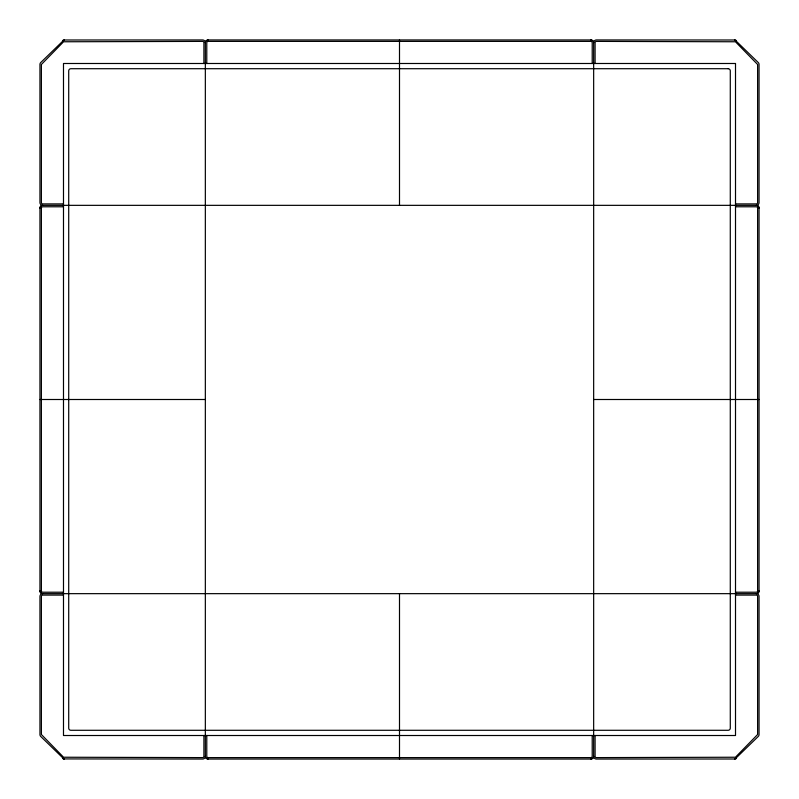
<?xml version="1.0" encoding="UTF-8"?>
<svg xmlns="http://www.w3.org/2000/svg" width="799" height="799" viewBox="0 0 799 799"><rect width="100%" height="100%" fill="white"/><g stroke="black" fill="none" stroke-linecap="round" stroke-linejoin="round"><path stroke-width="1.2" d="M63.491 205.703L63.491 204.983M735.509 593.297L735.509 594.017M40.14 207.071L41.678 205.533L39.95 208.07L39.95 590.93L41.678 593.467L40.14 591.929M758.86 591.929L757.322 593.467L759.05 590.93L759.05 208.07L757.322 205.533L758.86 207.071M63.68 758.92L202.606 759.05A2.737 2.737 0 0 0 205.343 756.313L205.343 42.687A2.737 2.737 0 0 0 202.606 39.95L63.94 40L40.749 62.542A2.737 2.737 0 0 0 39.95 64.469L39.95 202.606A2.737 2.737 0 0 0 42.687 205.343L756.313 205.343A2.737 2.737 0 0 1 759.05 208.07L757.612 208.07A1.298 1.298 0 0 0 756.313 206.781L735.509 206.781M756.313 205.343A2.737 2.737 0 0 0 759.05 202.606L759.05 64.469A2.737 2.737 0 0 0 758.251 62.542L735.06 40L596.394 39.95A2.737 2.737 0 0 0 593.657 42.687L593.657 756.313A2.737 2.737 0 0 0 596.394 759.05L735.06 759L758.251 736.458A2.737 2.737 0 0 0 759.05 734.531L759.05 596.394A2.737 2.737 0 0 0 756.313 593.657L42.687 593.657A2.737 2.737 0 0 1 39.95 590.93L41.388 590.93A1.298 1.298 0 0 0 42.687 592.219L63.491 592.219M62.951 40.419L62.542 40.749A2.737 2.737 0 0 1 64.469 39.95M736.049 758.581L736.458 758.251A2.737 2.737 0 0 1 734.531 759.05M206.142 40.759L208.07 39.95L590.93 39.95L592.858 40.759M592.858 758.241L590.93 759.05L208.07 759.05L206.142 758.241M206.781 63.491L206.781 42.687A1.298 1.298 0 0 1 208.07 41.388L590.93 41.388A1.298 1.298 0 0 1 592.219 42.687L592.219 63.491M63.491 203.905L42.687 203.905A1.298 1.298 0 0 1 41.388 202.606L41.388 64.469L63.56 41.768L202.606 41.388A1.298 1.298 0 0 1 203.905 42.687L203.905 63.491M735.509 203.905L756.313 203.905A1.298 1.298 0 0 0 757.612 202.606L757.612 64.469L735.44 41.768L596.394 41.388A1.298 1.298 0 0 0 595.095 42.687L595.095 63.491M63.491 206.781L42.687 206.781A1.298 1.298 0 0 0 41.388 208.07L41.388 590.93M41.388 208.07L39.95 208.07A2.737 2.737 0 0 1 42.687 205.343M39.95 399.5L205.343 399.5M593.657 399.5L759.05 399.5M735.509 592.219L756.313 592.219A1.298 1.298 0 0 0 757.612 590.93L759.05 590.93A2.737 2.737 0 0 1 756.313 593.657M63.491 595.095L42.687 595.095A1.298 1.298 0 0 0 41.388 596.394L41.388 734.531L63.56 757.232L202.606 757.612A1.298 1.298 0 0 0 203.905 756.313L203.905 735.509M735.509 595.095L756.313 595.095A1.298 1.298 0 0 1 757.612 596.394L757.612 734.531L735.44 757.232L596.394 757.612A1.298 1.298 0 0 1 595.095 756.313L595.095 735.509M206.781 735.509L206.781 756.313A1.298 1.298 0 0 0 208.07 757.612L590.93 757.612A1.298 1.298 0 0 0 592.219 756.313L592.219 735.509M42.687 593.657A2.737 2.737 0 0 0 39.95 596.394L39.95 734.531A2.737 2.737 0 0 0 40.749 736.458L63.94 759M62.951 758.581L62.542 758.251A2.737 2.737 0 0 0 64.469 759.05M757.612 208.07L757.612 590.93M590.93 41.388L590.93 39.95A2.737 2.737 0 0 1 593.657 42.687M590.93 757.612L590.93 759.05A2.737 2.737 0 0 0 593.657 756.313M399.5 39.95L399.5 205.343M399.5 593.657L399.5 759.05M208.07 41.388L208.07 39.95A2.737 2.737 0 0 0 205.343 42.687M208.07 757.612L208.07 759.05A2.737 2.737 0 0 1 205.343 756.313M734.531 39.95A2.737 2.737 0 0 1 736.458 40.749M735.509 63.491L63.491 63.491L63.491 735.509L735.509 735.509L735.509 63.491M728.129 68.714L70.871 68.714A2.157 2.157 0 0 0 68.714 70.871L68.714 728.129A2.157 2.157 0 0 0 70.871 730.286L728.129 730.286A2.157 2.157 0 0 0 730.286 728.129L730.286 70.871A2.157 2.157 0 0 0 728.129 68.714"/></g></svg>
